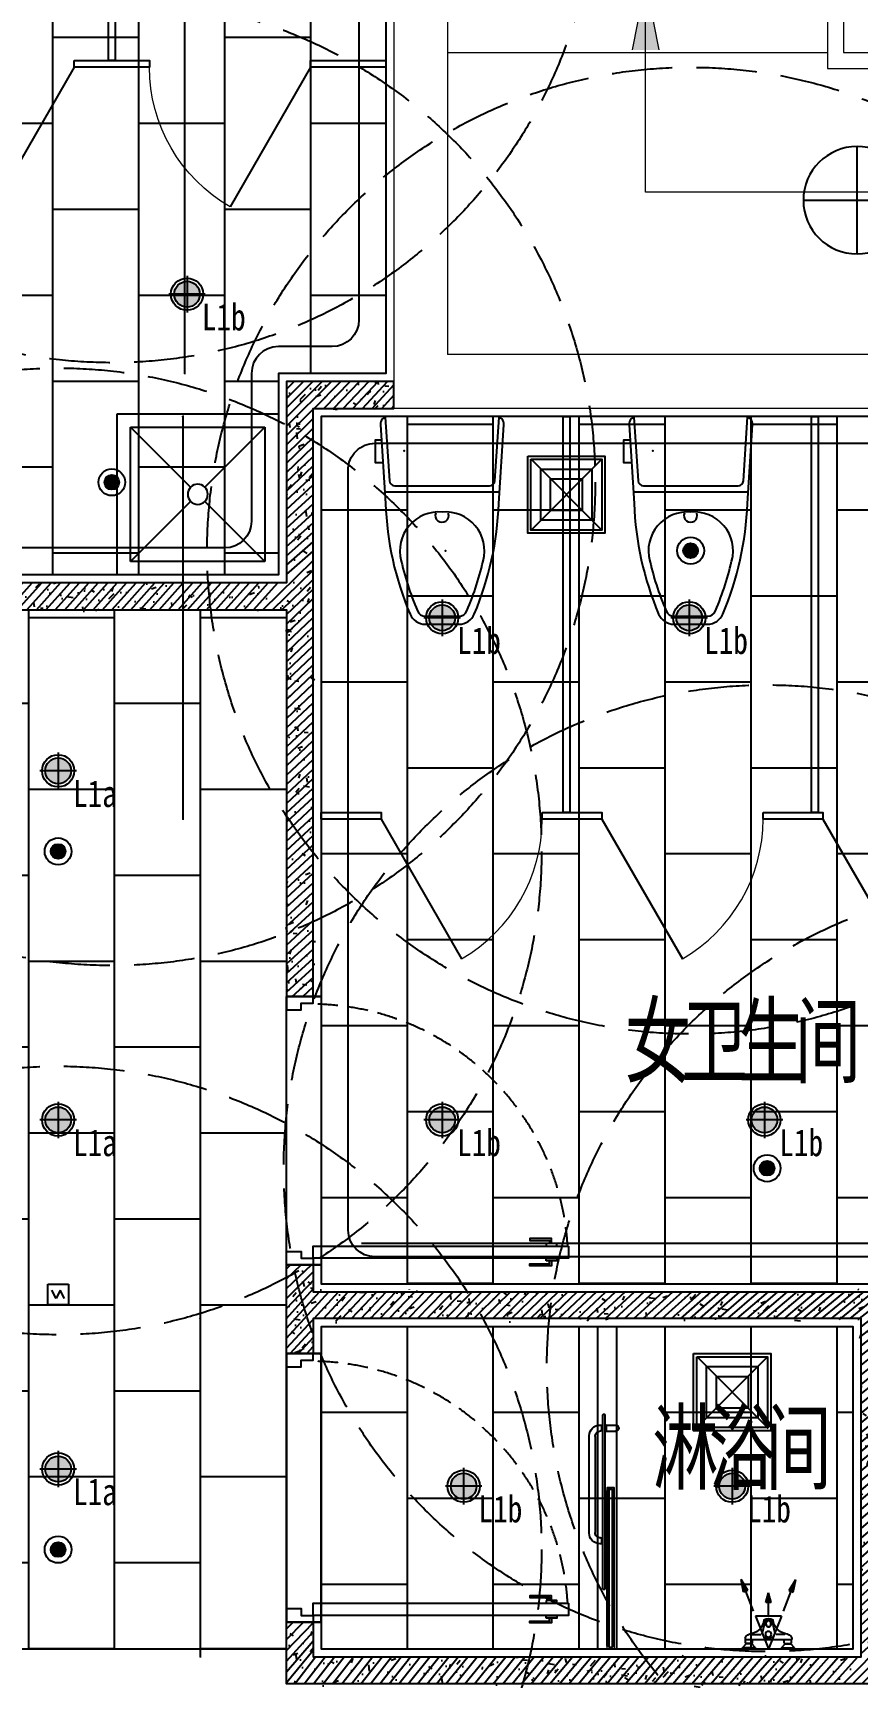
# Model space of a CAD drawing. Header units: millimetres. Extents: x -79903 to 358239, y -413462 to -100990.
# Drawn here: x 17278 to 20347, y -198142 to -192019 of the extents above; entities that cross this region are included whole.
import ezdxf
from ezdxf.enums import TextEntityAlignment as Align

# ---------------------------------------------------------------- set-up
doc = ezdxf.new("R2010")
doc.units = ezdxf.units.MM
doc.header["$LTSCALE"] = 300
doc.linetypes.add('DASH', pattern=[0.35, 0.25, -0.1])
doc.linetypes.add('DASHED2', pattern=[0.375, 0.25, -0.125])
doc.layers.get('DEFPOINTS').update_dxf_attribs({"color": 250})
for name, color, linetype, lineweight in [('2.12-玻璃隔断&成品隔断', 147, 'Continuous', 15), ('P-16 楼梯扶梯', 30, 'Continuous', 0), ('Q-01 原始墙柱', 7, 'Continuous', 0)]:
    doc.layers.add(name, color=color, linetype=linetype, lineweight=lineweight)
for name, color, linetype in [('A—墙体-填充', 8, 'Continuous'), ('C—平顶—喷淋', 5, 'Continuous'), ('C—平顶—暖通', 47, 'Continuous'), ('C—平顶—灯具', 1, 'Continuous'), ('C—平顶—烟感 温感', 127, 'Continuous'), ('C—平顶—轮廓线', 4, 'Continuous'), ('F—地坪—hatch', 8, 'Continuous'), ('F—地坪—分格', 5, 'Continuous'), ('I—文字—房间名称', 40, 'Continuous'), ('P—平面—卫生间隔断1', 4, 'Continuous'), ('P—平面—卫生间隔断2', 4, 'Continuous'), ('P—平面—洁具1', 4, 'Continuous'), ('P—平面—装饰面层线', 6, 'Continuous'), ('P—平面—门', 1, 'Continuous'), ('P—隔墙—石膏板墙（到顶）', 2, 'Continuous')]:
    doc.layers.add(name, color=color, linetype=linetype)
doc.styles.add('CVD', font='isocp.shx', dxfattribs={"width": 0.7, "bigfont": 'hztxt.shx'})
doc.styles.get("Standard").update_dxf_attribs({"font": 'arial.ttf'})
doc.styles.add('黑体', font='simhei.ttf', dxfattribs={"width": 0.8})
doc.linetypes.add('R_LINE', pattern='A,0.3,-0.1,["D",Standard,S=0.08,R=0,X=-0.03,Y=-0.03],-0.1', length=0.5)
doc.dimstyles.new('布局1：100', dxfattribs={"dimtxt": 2.5, "dimasz": 1, "dimexe": 1, "dimexo": 1, "dimgap": 0.3, "dimtad": 1, "dimdec": 0, "dimlfac": 100, "dimrnd": 5, "dimzin": 0, "dimdsep": 46, "dimtxsty": 'CVD', "dimblk1": 'DIM1', "dimblk2": 'DIM1', "dimsah": 1, "dimcen": 2, "dimclrd": 9, "dimclre": 9, "dimclrt": 1, "dimadec": 0, "dimazin": 0, "dimtfac": 2, "dimtdec": 0, "dimtix": 1, "dimtmove": 2, "dimatfit": 3, "dimldrblk": 'HBA_Leader_Arrow', "dimfxl": 4, "dimfxlon": 1, "dimtolj": 1, "dimtzin": 0, "dimarcsym": 0})
pattern_1 = [(45, (86331711.16603635, -1129558288.412562), (-17.67766952966369, 17.67766952966369), []), (49.99999999999999, (86331711.16603635, -1129558288.412562), (182.184668996004, -15.93908553890309), [19.05, -209.55]), (355, (86331711.16603635, -1129558288.412562), (-35.24282597566699, 191.05664288218), [15.24, -167.64]), (100.451, (86331726.34803635, -1129558289.740812), (146.9425016659592, 175.1166878202919), [16.19, -178.09]), (46.18420000000001, (86331711.16603635, -1129558237.612562), (271.0790408921299, -42.04232793272715), [28.575, -314.325]), (96.6356, (86331733.75593635, -1129558241.116062), (237.4042344662371, 247.4255558900492), [24.285, -267.135]), (351.1840000000001, (86331711.16603635, -1129558237.612562), (237.4046058139339, 247.4251178605977), [22.86, -251.46]), (21, (86331736.56603636, -1129558250.312562), (151.6148798353833, -102.2655185167625), [19.05, -209.55]), (326.0000000000001, (86331736.56603636, -1129558250.312562), (61.80202834764707, 184.1879661223193), [15.24, -167.64]), (71.4514, (86331749.20053636, -1129558258.834662), (213.4164907701245, 81.92285771605745), [16.19, -178.09]), (37.50000000000001, (86331711.16603635, -1129558288.412562), (3.088603250591817, 84.55503887315311), [0, -165.608, 0, -170.18, 0, -168.275]), (7.499999999999999, (86331711.16603635, -1129558288.412562), (66.81966251030575, 100.1805748181195), [0, -97.02799999999999, 0, -161.798, 0, -64.135]), (327.5, (86331654.52403635, -1129558288.412562), (135.5905951668714, -5.728743992673444), [0, -63.5, 0, -198.12, 0, -262.89]), (317.5, (86331629.12403636, -1129558288.412562), (148.129181386018, 25.42649103333303), [0, -82.55, 0, -131.572, 0, -186.69])]

# ---------------------------------------------------------------- blocks, each defined once
blk = doc.blocks.new('zhlstair2_4300_3050_1_0_1475_4_13_13_00')
at = {"layer": 'P-16 楼梯扶梯', "color": 0, "linetype": 'ByBlock'}
for p, q in [((0, 0), (0, -1415)), ((260, 0), (260, -1415)), ((520, 0), (520, -1415)), ((780, 0), (780, -1415)), ((1040, 0), (1040, -1415)), ((1300, 0), (1300, -1415)), ((1560, 0), (1560, -1415)), ((1820, 0), (1820, -1415)), ((2080, 0), (2080, -1415)), ((2340, 0), (2227.359488712037, -639.0182851913278)), ((2340, 0), (2340, -1415)), ((2600, 0), (2600, -1415)), ((2860, 0), (2860, -1415)), ((3120, 0), (3120, -1415)), ((2227.359488712037, -639.0182851913278), (2111.518285191328, -720.1405112879628)), ((1040, -737), (789.9517823589249, -686.9911122447068)), ((2111.518285191328, -720.1405112879628), (2308.481714808672, -754.8594887120372)), ((2860, -737), (3110.047850248524, -686.989275289278)), ((0, -737), (1040, -737)), ((1040, -737), (789.9525171575218, -787.0125616634517)), ((2308.481714808672, -754.8594887120372), (2192.640511287963, -835.9817148086722)), ((3640, -737), (2860, -737)), ((2860, -737), (3110.048585020131, -787.0070507971656)), ((3640, -2313), (3640, -737)), ((2192.640511287963, -835.9817148086722), (2080, -1475)), ((-60, -1415), (3180, -1415)), ((-60, -1415), (-60, -1635)), ((3180, -1415), (3180, -1635)), ((0, -1475), (3120, -1475)), ((0, -1475), (0, -1575)), ((3120, -1475), (3120, -1575)), ((0, -1575), (3120, -1575)), ((-60, -1635), (3180, -1635)), ((0, -3050), (0, -1635)), ((260, -3050), (260, -1635)), ((520, -3050), (520, -1635)), ((780, -3050), (780, -1635)), ((1040, -3050), (1040, -1635)), ((1300, -3050), (1300, -1635)), ((1560, -3050), (1560, -1635)), ((1820, -3050), (1820, -1635)), ((2080, -3050), (2080, -1635)), ((2340, -3050), (2340, -1635)), ((2600, -3050), (2600, -1635)), ((2860, -3050), (2860, -1635)), ((3120, -3050), (3120, -1635)), ((0, -2313), (3640, -2313))]:
    blk.add_line(p, q, dxfattribs=at)
for points in [[(789.9517823589249, -686.9911122447068), (789.9525171575218, -787.0125616634517), (1040, -737)], [(3110.047850248524, -686.989275289278), (3110.048585020131, -787.0070507971656), (2860, -737)]]:
    blk.add_solid(points, dxfattribs=at)
blk = doc.blocks.new('A-Lavatory-Washingpool-600x600')
for p, q in [((0, 0), (-8.73115e-11, -599.9999999998835)), ((600.000000005617, 0), (0, 0)), ((600.000000005617, -599.9999999998835), (600.000000005617, 0)), ((273.4834957084095, -273.4834957055864), (49.99999999991269, -50.00000000008731)), ((49.99999999991269, -50.00000000008731), (50, -549.9999999998835)), ((550.000000005617, -50), (49.99999999991269, -50.00000000008731)), ((550.000000005617, -50), (326.5165042981098, -273.4834957059939)), ((550.000000005617, -549.9999999998835), (550.000000005617, -50)), ((273.4834957084095, -326.5165042948211), (50, -549.9999999998835)), ((550.000000005617, -549.9999999998835), (326.5165042971203, -326.5165042942972)), ((50, -549.9999999998835), (550.000000005617, -549.9999999998835)), ((-8.73115e-11, -599.9999999998835), (600.000000005617, -599.9999999998835))]:
    blk.add_line(p, q)
blk.add_ellipse((300.0000000029104, -299.9999999998836), major_axis=(26.51650429451292, 26.51650429451292), ratio=0.9999999999986884, start_param=5.497787143781482, end_param=11.78097245096107)
blk = doc.blocks.new('A$C69FA766B')
at = {"layer": 'P—平面—洁具1'}
for p, q in [((179.9868276119232, 63.87940838932991), (166.9868288040161, 63.87378685176373)), ((166.9868288040161, 63.87378685176373), (166.9885585308075, 59.87378722429276)), ((192.9868264198303, 63.8850299268961), (179.9868276119232, 63.87940838932991)), ((192.9885561466217, 59.88503029942513), (192.9868264198303, 63.8850299268961)), ((588.9871137142181, 63.30627071857452), (586.988519191742, 60.05540616810322)), ((588.9871137142181, 63.30627071857452), (588.9716076850891, 99.16441838443279)), ((588.9853839874268, 67.3062703460455), (588.9871137142181, 63.30627071857452)), ((610.9871115684509, 63.31578408181667), (588.9871137142181, 63.30627071857452)), ((610.9871115684509, 63.31578408181667), (610.9716055393219, 99.1739317625761)), ((610.9871115684509, 63.31578408181667), (610.9853818416595, 67.31578370928764)), ((612.9885168075562, 60.06664924323559), (610.9871115684509, 63.31578408181667)), ((179.9885573387146, 59.87940876185894), (166.9885585308075, 59.87378722429276)), ((167.0094568729401, 49.96110820770264), (193.0094544887543, 49.97235128283501)), ((167.0094568729401, 49.96110820770264), (169.0108621120453, 46.71197336912155)), ((169.0108621120453, 46.71197336912155), (191.0108599662781, 46.72148674726486)), ((169.0108621120453, 46.71197336912155), (169.0137720108032, 39.98281225562096)), ((192.9885561466217, 59.88503029942513), (179.9885573387146, 59.87940876185894)), ((191.0108599662781, 46.72148674726486), (193.0094544887543, 49.97235128283501)), ((191.0129051208496, 41.99232545495033), (191.0108599662781, 46.72148674726486)), ((209.0310652256012, 0.0001130402088165283), (571.031031370163, 0.1566512882709503)), ((569.0215182304382, 22.15578436851501), (211.0215516090393, 22.00097584724426)), ((612.9885168075562, 60.06664924323559), (586.988519191742, 60.05540616810322)), ((587.0094175338745, 50.14272716641426), (613.0094151496887, 50.15397024154663)), ((587.0094175338745, 50.14272716641426), (589.0108227729797, 46.89359231293201)), ((589.0108227729797, 46.89359231293201), (611.0108208656311, 46.90310569107533)), ((589.0108227729797, 46.89359231293201), (589.0128679275513, 42.16443102061749)), ((611.0108208656311, 46.90310569107533), (613.0094151496887, 50.15397024154663)), ((611.013730764389, 40.17394459247589), (611.0108208656311, 46.90310569107533))]:
    blk.add_line(p, q, dxfattribs=at)
blk.add_lwpolyline([(647.9997448921204, 60.19105949997902), (650.0000534057617, 58.1913681179285), (650.0017507076263, 52.19136825203896), (648.0020592212677, 50.19105967879295), (2.001987218856812, 49.90947349369526), (0.001678466796875, 51.90916487574577), (-1.859664916992188e-05, 57.90916474163532), (1.999672651290894, 59.90947331488132)], close=True, dxfattribs=at)
for centre, radius, start, end in [((599.9716067314148, 99.16917507350445), 11, 0.02477650966984224, 180.0247765096698), ((209.013768196106, 40.00010930001736), 39.99999999999999, 180.0247765096698, 270.0247799269793), ((211.012903213501, 42.00097396969795), 20, 180.0247765096698, 270.0247799269793), ((569.0128698348999, 42.15578250586987), 20, 270.0247799269793, 0.02477650966984224), ((571.0137343406677, 40.15664754807949), 39.99999999999999, 270.0247799269793, 0.02477650966984224)]:
    blk.add_arc(centre, radius, start, end, dxfattribs=at)
blk = doc.blocks.new('$TCHSYS$APDOOR2D')
blk.add_line((0.5, 0), (9.094947017729283e-16, 0.8660254037844392))
at = {"lineweight": 13}
blk.add_arc((0.5, 0), 1, 120, 180, dxfattribs=at)
blk = doc.blocks.new('*U336')
at = {"linetype": 'ByBlock'}
for points in [[(-10.37210053723538, -173.096148844701), (0, -208.4545017254604), (10.37210053723629, -173.096148844701)], [(-102.053003887971, -258.3355632730991), (-77.04621356760572, -217.6179208495887), (-92.48087405089746, -211.5206052250924)], [(77.04621356760663, -217.6179208495887), (102.053003887972, -258.3355632730991), (92.48087405089836, -211.5206052250924)]]:
    blk.add_hatch(color=8, dxfattribs=at).paths.add_polyline_path(points)
at = {"color": 0, "linetype": 'ByBlock', "lineweight": -2}
for p, q in [((-96.65845144657396, 0), (-96.65845144657305, -4.093863124877316)), ((-48.17205395349265, -4.093863124878226), (-48.17205395349265, 0)), ((48.17205395349265, -4.093863124878226), (48.17205395349265, 0)), ((96.65845144657396, 0), (96.65845144657305, -4.093863124877316)), ((-96.65845144657305, -4.093863124877316), (-82.8929532695156, -18.51817059834684)), ((-86.65845144657487, -35.44406222446378), (86.65845144657396, -35.44406222446378)), ((-86.65845144657396, -40.40259749362212), (-86.65845144657487, -35.44406222446378)), ((-86.65845144657396, -40.40259749362212), (-86.65845144657487, -35.44406222446378)), ((-82.8929532695156, -20.54359031434797), (-85.86501733518617, -21.86979411662833)), ((-85.86501733518617, -21.86979411662833), (-85.86501733518617, -33.60332339382148)), ((-82.8929532695156, -18.51817059834684), (-82.8929532695156, -20.54359031434797)), ((-48.17205395349174, -4.093863124877316), (-61.93755213054919, -18.51817059834684)), ((-61.93755213054919, -18.51817059834684), (-61.93755213054919, -20.54359031434797)), ((-58.96548806487863, -21.86979411662833), (-61.93755213054919, -20.54359031434797)), ((-58.96548806487863, -21.86979411662833), (-58.96548806487863, -33.60332339382057)), ((48.17205395349174, -4.093863124877316), (61.93755213054919, -18.51817059834684)), ((58.96548806487863, -21.86979411662833), (61.93755213054919, -20.54359031434797)), ((58.96548806487863, -21.86979411662833), (58.96548806487863, -33.60332339382057)), ((61.93755213054919, -18.51817059834684), (61.93755213054919, -20.54359031434797)), ((96.65845144657305, -4.093863124877316), (82.8929532695156, -18.51817059834684)), ((82.8929532695156, -18.51817059834684), (82.8929532695156, -20.54359031434797)), ((82.8929532695156, -20.54359031434797), (85.86501733518617, -21.86979411662833)), ((85.86501733518617, -21.86979411662833), (85.86501733518617, -33.60332339382148)), ((86.65845144657396, -40.40259749362212), (86.65845144657487, -35.44406222446378))]:
    blk.add_line(p, q, dxfattribs=at)
at = {"color": 0, "linetype": 'ByBlock'}
for p, q in [((-48.32245011241093, -122.3227822105864), (4.547473508864641e-13, 0)), ((48.32245011241184, -122.3227822105864), (4.547473508864641e-13, 0)), ((48.32245011241184, -122.3227822105864), (-48.32245011241093, -122.3227822105864))]:
    blk.add_line(p, q, dxfattribs=at)
at = {"color": 8, "linetype": 'ByBlock', "lineweight": -2}
for p, q in [((-48.17205395349174, -4.093863124877316), (-96.65845144657396, -4.093863124877316)), ((-61.93755213054919, -18.51817059834684), (-82.8929532695156, -18.51817059834684)), ((-61.9375521305501, -20.54359031434797), (-82.8929532695156, -20.54359031434797)), ((-60.56918719099303, -54.02351031666876), (-29.00634517221442, -54.02351031666876)), ((-13.47316163598771, -102.026948556495), (-23.16940920517663, -58.72922522095087)), ((13.47316163598771, -102.026948556495), (23.16940920517663, -58.72922522095178)), ((60.56918719099303, -54.02351031666876), (29.00634517221442, -54.02351031666876)), ((48.17205395349174, -4.093863124877316), (96.65845144657396, -4.093863124877316)), ((61.93755213054919, -18.51817059834684), (82.8929532695156, -18.51817059834684)), ((61.9375521305501, -20.54359031434797), (82.8929532695156, -20.54359031434797))]:
    blk.add_line(p, q, dxfattribs=at)
at = {"color": 8, "linetype": 'ByBlock'}
for p, q in [((-55.59260282760943, -140.726346292091), (-84.76354380925159, -214.5692630373405)), ((-10.37210053723538, -173.096148844701), (0, -208.4545017254613)), ((10.37210053723538, -173.096148844701), (-10.37210053723538, -173.096148844701)), ((0, -123.6887221157867), (0, -173.096148844701)), ((10.37210053723538, -173.096148844701), (0, -208.4545017254613)), ((55.59260282761034, -140.726346292091), (84.7635438092525, -214.5692630373405)), ((-92.48087405089746, -211.5206052250924), (-102.053003887971, -258.3355632730991)), ((-77.04621356760572, -217.6179208495887), (-102.053003887971, -258.3355632730991)), ((-77.04621356760572, -217.6179208495887), (-92.48087405089746, -211.5206052250924)), ((77.04621356760663, -217.6179208495887), (92.48087405089836, -211.5206052250924)), ((77.04621356760663, -217.6179208495887), (102.053003887972, -258.3355632730991)), ((92.48087405089836, -211.5206052250924), (102.053003887972, -258.3355632730991))]:
    blk.add_line(p, q, dxfattribs=at)
at = {"color": 0, "linetype": 'ByBlock', "lineweight": -2}
for centre, radius, start, end in [((-61.87834315524015, -31.15627185085941), 26.44897549664752, 200.4623051716551, 270.1084709288082), ((-76.60482866155962, -21.85913830712798), 14.9558342335589, 231.7445254194888, 245.2764141293444), ((-68.22567673850699, -21.85913830712798), 14.9558342335589, 294.7235858706557, 308.2554745805112), ((-73.79399702388491, -113.2634273312769), 56.92992958839218, 5.46947786044367, 77.8668996161904), ((73.79399702388491, -113.2634273312769), 56.92992958839218, 102.1331003838096, 174.5305221395564), ((68.22567673850699, -21.85913830712798), 14.9558342335589, 231.7445254194888, 245.2764141293444), ((61.87834315524015, -31.15627185085941), 26.44897549664752, 269.8915290711918, 339.5376948283449), ((76.60482866155962, -21.85913830712798), 14.9558342335589, 294.7235858706557, 308.2554745805112), ((0, -85.70941501168181), 27.97930710410495, 232.2659323963279, 307.7340676036721)]:
    blk.add_arc(centre, radius, start, end, dxfattribs=at)
at = {"color": 8, "linetype": 'ByBlock', "lineweight": -2}
for centre, radius, start, end in [((-13.41110886955448, -56.54391641902112), 10, 143.7956590708854, 192.6227591680974), ((-9.094947017729282e-13, -66.36092475740588), 26.62021341104709, 36.20434092911454, 143.7956590708854), ((13.41110886955357, -56.54391641902203), 10, 347.3772408319026, 36.20434092911454), ((0, -95.82764694639536), 14.83096169917621, 204.7082116567358, 335.2917883432642)]:
    blk.add_arc(centre, radius, start, end, dxfattribs=at)
for centre, major_axis, ratio, start_param, end_param in [((0, -54.90032250683635), (11.49435041306242, -7.038027274448553e-16), 0.9174782463110405, -1.570796326794897, 4.71238898038469), ((0, -93.78802944753897), (6.457236921250331e-16, 10.54581645946109), 0.8802781338637093, -3.141592653589793, 3.141592653589793)]:
    blk.add_ellipse(centre, major_axis=major_axis, ratio=ratio, start_param=start_param, end_param=end_param, dxfattribs=at)
blk.add_open_spline([(0, -105.3338459070001), (0.7440652241712087, -105.3338459070001), (1.488070254083141, -105.2428666476262), (3.401902907542535, -104.769828621018), (4.539432178125935, -104.2378091488408), (6.572456827510905, -102.773284898265), (7.467763870126873, -101.8415876462495), (8.916044831152249, -99.69864541762763), (9.469033033687992, -98.48787898654518), (10.17474429108552, -95.93133377863433), (10.32743684929846, -94.58597542434472), (10.21682907629202, -91.91586554134301), (9.953536298931795, -90.59155227094197), (9.038065052307502, -88.11742923420934), (8.385911559912529, -86.96803627694135), (6.761944597843467, -84.98303172887154), (5.790117047859894, -84.14796406619189), (3.637994575906305, -82.90273685515604), (2.458072885845468, -82.49345574790732), (0.03991986046366947, -82.16169016589538), (-1.197051631243994, -82.23962622149611), (-3.564070365713633, -82.87122570156407), (-4.693098257989732, -83.42417562017181), (-6.703435051274028, -84.9256489748841), (-7.584581411132604, -85.8733811707998), (-9.000887972390956, -88.04203106368004), (-9.536060638292838, -89.26247898950896), (-10.20445030727205, -91.83123674802027), (-10.33763673131034, -93.17912495128257), (-10.18833193536921, -95.84692993093813), (-9.90585083148926, -97.16640895673572), (-8.954317574236484, -99.62390304379824), (-8.285288580868837, -100.761501068444), (-6.631844952480606, -102.7169489014077), (-5.647418874768846, -103.5342407218441), (-3.47634866788394, -104.7397002181351), (-2.290116303551258, -105.1269824868577), (-0.7204716553524122, -105.3125983988957), (-0.3602366441409686, -105.3338459070001), (0, -105.3338459070001)], degree=3, knots=[-3.141592653589793, -3.141592653589793, -3.141592653589793, -3.141592653589793, -2.927355127909431, -2.927355127909431, -2.576459515374581, -2.576459515374581, -2.22556390283973, -2.22556390283973, -1.87466829030488, -1.87466829030488, -1.52377267777003, -1.52377267777003, -1.17287706523518, -1.17287706523518, -0.8219814527003297, -0.8219814527003297, -0.4710858401654796, -0.4710858401654796, -0.1201902276306294, -0.1201902276306294, 0.2307053849042208, 0.2307053849042208, 0.581600997439071, 0.581600997439071, 0.9324966099739211, 0.9324966099739211, 1.283392222508771, 1.283392222508771, 1.634287835043621, 1.634287835043621, 1.985183447578472, 1.985183447578472, 2.336079060113322, 2.336079060113322, 2.686974672648172, 2.686974672648172, 3.037870285183022, 3.037870285183022, 3.141592653589793, 3.141592653589793, 3.141592653589793, 3.141592653589793], dxfattribs=at)
blk = doc.blocks.new('$lvtry$00000217')
at = {"color": 0}
for p, q in [((-211.800034295331, -2.42446015716996), (-196.3802804152947, -239.4845524682023)), ((-213.7047456673754, -281.267438811512), (213.7047456673463, -281.267438811512)), ((-176.4224561388255, -258.1863806193578), (176.4224561387964, -258.1863806193578)), ((-62.30331637634663, -744), (62.30331637634663, -744))]:
    blk.add_line(p, q, dxfattribs=at)
blk.add_lwpolyline([(-210.9251737463237, -323.9999999997344, 0.09148988491362606), (-119.6778890975365, -735.9837508931214, 0.3012357252739106), (-62.30331637634299, -773.9999999999982), (62.30331637634663, -773.9999999999982, 0.3012357252739106), (119.6778890975402, -735.9837508931214, 0.09148988491362975), (210.9251737463237, -323.9999999997162), (229.9219663368895, -31.94725777328131, 0.4333687497814755), (199.9852299221711, 0), (-199.9852299221711, 0, 0.4333687497814394), (-229.9219663368858, -31.94725777328131)], format="xyb", close=True, dxfattribs=at)
for points in [[(176.4224561387964, -258.1863806193578, 0.3953143601776505), (196.3802804152729, -239.4845524682096), (211.800034295331, -2.42446015716996)], [(-92.05115457126158, -724.2891564403617, 0.3012357252738049), (-62.30331637634663, -744)], [(62.30331637634663, -744, 0.3012357252738049), (92.05115457126158, -724.2891564403617)]]:
    blk.add_lwpolyline(points, format="xyb", dxfattribs=at)
blk.add_lwpolyline([(-220.7779489303939, -172.5254814815999), (-248.7039746781229, -172.5254814815999), (-248.7039746781229, -86.8645823438419), (-226.3498272206925, -86.8645823438419)], dxfattribs=at)
for centre, radius, start, end in [((-176.4224561388255, -238.1863806193578), 20, 183.7216047919022, 270), ((-12.98205351940123, -500.4114713505114), 144.497500935229, 84.84543905292338, 194.8989874054225), ((-0.6451389841022319, -369.1974169775203), 25.00996054736276, 157.188947231923, 19.56624257471234), ((12.98205351940123, -500.4114713505114), 144.497500935229, 345.1010125945775, 95.1545609470766), ((951.0384959086368, -282.7418418764719), 1132.695921214894, 192.4462118869649, 202.9432882366949), ((-951.0384959086368, -282.7418418764719), 1132.695921214894, 337.0567117633051, 347.5537881130351)]:
    blk.add_arc(centre, radius, start, end, dxfattribs=at)
for p in [(-140.9869828498704, -128.3344312302215), (12.98205351940123, -500.4114713505114)]:
    blk.add_point(p, dxfattribs=at)
blk = doc.blocks.new('A$C6d60e384')
at = {"layer": 'P—平面—门', "extrusion": (6.022252300000004e-09, 9.308592799999997e-09, 1), "elevation": 9.4955826690966e-06}
blk.add_lwpolyline([(100, 1000), (-1.126100168193314e-15, 1000), (-3.92903488647165e-15, 950), (55, 950), (55, 975), (100, 975)], close=True, dxfattribs=at)
at = {"layer": 'P—平面—门', "elevation": -6.673853795998774e-06}
blk.add_lwpolyline([(1050, 70), (1050, 25), (100, 25), (100, 70)], close=True, dxfattribs=at)
at = {"layer": 'P—平面—门', "color": 9, "extrusion": (6.022252300000004e-09, 9.308592799999997e-09, 1)}
for points, elevation in [([(986.7384538501501, 80), (986.7384538501501, 98.11192059516907), (986.7384538501501, 98.11192059516907), (906.7384538501501, 98.11192059516907), (906.7384538501501, 91.11192059516907), (979.7384538501501, 91.11192059516907), (979.7384538501501, 80)], 4.621383287912011e-07), ([(986.7384538501501, 15), (986.7384538501501, -3.111920595169072), (986.7384538501501, -3.111920595169072), (906.7384538501501, -3.111920595169072), (906.7384538501501, 3.888079404830929), (979.7384538501501, 3.888079404830929), (979.7384538501501, 15)], 4.62138328068992e-07)]:
    blk.add_lwpolyline(points, dxfattribs=dict(at, elevation=elevation))
for points, elevation in [([(966.7384538501501, 80), (966.7384538501501, 70), (1006.73845385015, 70), (1006.73845385015, 80)], 1.008031920427257e-07), ([(966.7384538501501, 15), (966.7384538501501, 25), (1006.73845385015, 25), (1006.73845385015, 15)], 1.008031930968735e-07)]:
    blk.add_lwpolyline(points, close=True, dxfattribs=dict(at, elevation=elevation))
at = {"layer": 'P—平面—门', "extrusion": (6.022252300000004e-09, 9.308592799999997e-09, 1)}
for points in [[(0, 0), (2.802934718278335e-15, 50.00000000000001), (55.00000000000001, 50.00000000000001), (55, 25), (100, 25), (100, -2.937330680338584e-24)], [(100, -2.937330680338584e-24), (0, 0)]]:
    blk.add_lwpolyline(points, dxfattribs=at)
at = {"layer": 'P—平面—门', "color": 251, "linetype": 'DASHED2', "extrusion": (6.022252300000004e-09, 9.308592799999997e-09, 1)}
blk.add_arc((90.94718488554552, 14.37825112003209, -380905905.7522035), 960.664402649625, 3.319238204849895, 89.46006643878563, dxfattribs=at)
blk = doc.blocks.new('L2a')
at = {"layer": 'C—平顶—灯具'}
h = blk.add_hatch(color=7, dxfattribs=at)
h.set_gradient(color1=(255, 255, 255), color2=(128, 128, 128), name='SPHERICAL')
edge = h.paths.add_edge_path()
edge.add_arc((-2.328306436538696e-10, 2.328306436538696e-10), 47.99999999976313, 0, 360)
for p, q in [((0, 67.95796331088059), (0, -67.95796331076417)), ((67.95796331088059, 1.164153218269348e-10), (-67.95796331088059, 1.164153218269348e-10))]:
    blk.add_line(p, q, dxfattribs=at)
for radius in [59.99999999970392, 47.99999999976313]:
    blk.add_circle((-2.328306436538696e-10, 1.164153218269348e-10), radius, dxfattribs=at)
at = {"layer": 'C—平顶—灯具', "style": '黑体', "width": 0.8}
blk.add_text('L1b', height=100, dxfattribs=at).set_placement((136.9602552209981, -84.63702168571763, 75.29647824816585), align=Align.MIDDLE_CENTER)
blk = doc.blocks.new('HQS')
at = {"color": 9}
for p, q in [((-217.0849435817217, -217.1983531377045), (217.08494358178, 217.1983531375881)), ((-215.6436338365893, 217.1983531422447), (217.0849435857381, -217.2844054747839))]:
    blk.add_line(p, q, dxfattribs=at)
at = {"ltscale": 0.5}
blk.add_lwpolyline([(-237.3978150206967, 237.1983531423612), (237.0849435999407, 237.1983531423612), (237.0849435999407, -237.2844054783927), (-237.3978150206967, -237.2844054783927)], close=True, dxfattribs=at)
at = {"color": 9, "ltscale": 0.5}
for points in [[(-217.3978150206967, 217.1983531423612), (217.0849435999407, 217.1983531423612), (217.0849435999407, -217.2844054783927), (-217.3978150206967, -217.2844054783927)], [(-157.3978150206967, 157.1983531423612), (157.0849435999407, 157.1983531423612), (157.0849435999407, -157.2844054783927), (-157.3978150206967, -157.2844054783927)], [(-97.39781502069673, 97.19835314236116), (97.08494359994074, 97.19835314236116), (97.08494359994074, -97.28440547839273), (-97.39781502069673, -97.28440547839273)]]:
    blk.add_lwpolyline(points, close=True, dxfattribs=at)
blk = doc.blocks.new('A$C57ED5969')
at = {"layer": 'C—平顶—灯具'}
h = blk.add_hatch(color=7, dxfattribs=at)
h.set_gradient(color1=(255, 255, 255), color2=(128, 128, 128), name='SPHERICAL')
edge = h.paths.add_edge_path()
edge.add_arc((0, 1.164153218269348e-10), 47.99999999976313, 0, 360)
for p, q in [((2.328306436538696e-10, 67.95796331076417), (2.328306436538696e-10, -67.95796331088059)), ((67.95796331111342, 0), (-67.95796331064776, 0))]:
    blk.add_line(p, q, dxfattribs=at)
for radius in [59.99999999970392, 47.99999999976313]:
    blk.add_circle((0, 0), radius, dxfattribs=at)
at = {"layer": 'C—平顶—灯具', "style": '黑体', "width": 0.8}
blk.add_text('L1a', height=100, dxfattribs=at).set_placement((136.9602552212309, -84.63702168583404, 75.29647824816585), align=Align.MIDDLE_CENTER)
blk = doc.blocks.new('smoker')
at = {"layer": 'C—平顶—烟感 温感'}
for p, q in [((-74.48275867110351, -74.48275867165648), (-74.48275867111806, 74.48275867145276)), ((-74.48275867111806, 74.48275867145276), (74.48275867116172, 74.48275867149641)), ((-14.89655173361825, -29.79310346915736), (-44.68965520401252, 29.79310346912825)), ((14.89655173364736, 29.79310346918646), (-14.89655173361825, -29.79310346915736)), ((44.68965520404163, -29.7931034691137), (14.89655173364736, 29.79310346918646)), ((74.48275867116172, 74.48275867149641), (74.48275867119082, -74.48275867158372)), ((74.48275867119082, -74.48275867158372), (-74.48275867110351, -74.48275867165648))]:
    blk.add_line(p, q, dxfattribs=at)
blk = doc.blocks.new('pen lin')
at = {"layer": 'C—平顶—喷淋'}
blk.add_hatch(color=8, dxfattribs=at).paths.add_polyline_path([(-27.5, 0, 1), (27.5, 0, 1)])
for radius in [49.99999999999999, 27.49999999999999]:
    blk.add_circle((0, 0), radius, dxfattribs=at)
at = {"layer": 'DEFPOINTS', "color": 251, "linetype": 'DASH', "ltscale": 3}
blk.add_circle((0, 0), 1800, dxfattribs=at)
blk = doc.blocks.new('xdd')
at = {"layer": 'C—平顶—灯具'}
for p, q in [((0, 200), (0, -200)), ((-200, 0), (200, 0))]:
    blk.add_line(p, q, dxfattribs=at)
blk.add_circle((0, 0), 200, dxfattribs=at)
blk = doc.blocks.new('DIM1')
at = {"color": 8}
blk.add_line((-1.071428571420256, 0), (1.071428571420256, 0), dxfattribs=at)
at = {"const_width": 0.3571428571369176}
blk.add_lwpolyline([(-0.5, -0.5), (0.5, 0.5)], dxfattribs=at)
blk = doc.blocks.new('*D412')
at = {"color": 9, "lineweight": -2, "transparency": 16777216}
for p, q in [((17846.47514304987, -190747.447006166), (17841.47514304987, -190747.447006166)), ((17842.47514304987, -190748.447006166), (17842.47514304987, -193286.4470059276)), ((17846.47514304987, -193287.4470059276), (17841.47514304987, -193287.4470059276))]:
    blk.add_line(p, q, dxfattribs=at)
at = {"layer": 'DEFPOINTS', "color": 0, "transparency": 16777216}
for p in [(18591.9594339754, -190747.447006166), (17842.47514304987, -193287.4470059276), (18591.9594339754, -193287.4470059276)]:
    blk.add_point(p, dxfattribs=at)
at = {"color": 9, "lineweight": -2, "transparency": 16777216}
for p, rotation in [((17842.47514304987, -190747.447006166), 90), ((17842.47514304987, -193287.4470059276), 270)]:
    blk.add_blockref('DIM1', p, dxfattribs=dict(at, rotation=rotation))
at = {"color": 1, "transparency": 16777216, "insert": (17840.92489698682, -192017.4470060468), "char_height": 2.5, "attachment_point": 5, "rotation": 90, "style": 'CVD'}
blk.add_mtext('\\A1;254000', dxfattribs=at)
blk = doc.blocks.new('HBA_Leader_Arrow')
blk.add_line((0, 0), (-1, -2.5011e-12))
at = {"extrusion": (0, 0, -1)}
blk.add_lwpolyline([(0, 0), (0.5972653364297003, -1.064895548016236), (0.9647843767884297, -0.7876872378553799), (0.0743038223095027, 5.9117e-12), (0.9647843767884297, 0.7876872378503778), (0.5972653364301542, 1.064895548012827)], close=True, dxfattribs=at)
for points in [[(-0.9647843767920676, 0.7876872378503778), (-0.5972653364351564, 1.064895548013055), (-0.0743038223163239, -2.274e-13), (0, 0)], [(-0.9647843767884297, -0.7876872378553799), (-0.5972653364297003, -1.064895548016236), (-0.0743038223163239, -2.274e-13), (0, 0)]]:
    blk.add_solid(points)
blk = doc.blocks.new('*D423')
at = {"color": 9, "lineweight": -2, "transparency": 16777216}
for p, q in [((17840.65047205102, -193447.4470059276), (17835.65047205102, -193447.4470059276)), ((17836.65047205102, -193448.4470059276), (17836.65047205102, -194946.4470059276)), ((17840.65047205102, -194947.4470059276), (17835.65047205102, -194947.4470059276))]:
    blk.add_line(p, q, dxfattribs=at)
at = {"layer": 'DEFPOINTS', "color": 0, "transparency": 16777216}
for p in [(18351.9594339754, -193447.4470059276), (17836.65047205102, -194947.4470059276), (18351.95943426443, -194947.4470059276)]:
    blk.add_point(p, dxfattribs=at)
at = {"color": 9, "lineweight": -2, "transparency": 16777216}
for p, rotation in [((17836.65047205102, -193447.4470059276), 90), ((17836.65047205102, -194947.4470059276), 270)]:
    blk.add_blockref('DIM1', p, dxfattribs=dict(at, rotation=rotation))
at = {"color": 1, "transparency": 16777216, "insert": (17835.10047205096, -194197.4470059276), "char_height": 2.5, "attachment_point": 5, "rotation": 90, "style": 'CVD'}
blk.add_mtext('\\A1;150000', dxfattribs=at)
blk = doc.blocks.new('*D424')
at = {"color": 9, "lineweight": -2, "transparency": 16777216}
for p, q in [((17904.77213925847, -196807.4470059277), (17899.77213925847, -196807.4470059277)), ((17900.77213925847, -196808.4470059277), (17900.77213925847, -198066.4470059277)), ((17904.77213925847, -198067.4470059277), (17899.77213925847, -198067.4470059277))]:
    blk.add_line(p, q, dxfattribs=at)
at = {"layer": 'DEFPOINTS', "color": 0, "transparency": 16777216}
for p in [(18321.95943452675, -196807.4470059277), (17900.77213925847, -198067.4470059277), (18321.95943452675, -198067.4470059277)]:
    blk.add_point(p, dxfattribs=at)
at = {"color": 9, "lineweight": -2, "transparency": 16777216}
for p, rotation in [((17900.77213925847, -196807.4470059277), 90), ((17900.77213925847, -198067.4470059277), 270)]:
    blk.add_blockref('DIM1', p, dxfattribs=dict(at, rotation=rotation))
at = {"color": 1, "transparency": 16777216, "insert": (17899.22189319542, -197437.4470059276), "char_height": 2.5, "attachment_point": 5, "rotation": 90, "style": 'CVD'}
blk.add_mtext('\\A1;126000', dxfattribs=at)

msp = doc.modelspace()

# ---------------------------------------------------------------- hatches: boundary and pattern name
at = {"layer": 'A—墙体-填充'}
h = msp.add_hatch(dxfattribs=at)
h.set_pattern_fill('A-剖面线2', color=256)
h.set_pattern_definition(pattern_1)
h.paths.add_polyline_path([(18621.9594339754, -193317.4470059276), (18221.95943360287, -193317.4470059276), (18221.95943388599, -194067.4470059276), (16421.9594339754, -194067.4470059276), (16421.9594339754, -194167.4470059276), (18221.9594339754, -194167.4470059276), (18221.9594339754, -195607.4470056891), (18321.9594339754, -195607.4470056891), (18321.9594339754, -193417.4470059276), (18621.9594339754, -193417.4470059276)])
h = msp.add_hatch(dxfattribs=at)
h.set_pattern_fill('A-剖面线2', color=256)
h.set_pattern_definition(pattern_1)
h.paths.add_polyline_path([(21871.9594339754, -198167.4470059276), (18221.95943452674, -198167.4470059276), (18221.95943452674, -197937.4470056891), (18321.95943452674, -197937.4470056891), (18321.95943452674, -198067.4470059276), (20361.9594339754, -198067.4470059276), (20361.9594339754, -196807.4470059276), (18321.95943452674, -196807.4470059276), (18321.95943452674, -196937.4470056891), (18221.95943452674, -196937.4470056891), (18221.95943452674, -196607.4470059276), (18321.95943452674, -196607.4470059276), (18321.95943452674, -196707.4470059276), (20461.95943452674, -196707.4470059276), (20461.95943452674, -198067.4470059276), (21871.9594339754, -198067.4470059276)])
at = {"layer": 'F—地坪—hatch'}
h = msp.add_hatch(dxfattribs=at)
h.set_pattern_fill('C-100/200错缝', color=251, scale=0.8, angle=90)
h.set_pattern_definition([(180, (16391.9594339754, -195237.4470059276), (-7.837739514543061e-14, -640), [320, -320]), (90, (16391.9594339754, -195237.4470059276), (-640, 3.91886975727153e-14), []), (90, (16711.9594339754, -195237.4470059276), (-640, 3.91886975727153e-14), [0, -640]), (90, (16711.9594339754, -194597.4470059276), (-640, 3.91886975727153e-14), [0, -640]), (90, (16711.9594339754, -194597.4470059276), (-640, 3.91886975727153e-14), [0, -640]), (90, (16071.9594339754, -195237.4470059276), (-640, 3.91886975727153e-14), []), (90, (16711.9594339754, -194597.4470059276), (-640, 3.91886975727153e-14), [0, -640]), (90, (16711.9594339754, -195237.4470059276), (-640, 3.91886975727153e-14), [0, -640]), (90, (15751.9594339754, -194917.4470059276), (-640, 3.91886975727153e-14), []), (180, (16071.9594339754, -194917.4470059276), (-7.837739514543061e-14, -640), [320, -320]), (180, (16071.9594339754, -194277.4470059276), (-7.837739514543061e-14, -640), [320, -320]), (180, (16391.9594339754, -194597.4470059276), (-7.837739514543061e-14, -640), [320, -320]), (90, (16711.9594339754, -194597.4470059276), (-640, 3.91886975727153e-14), [0, -640]), (90, (16711.9594339754, -195237.4470059276), (-640, 3.91886975727153e-14), [0, -640])])
h.paths.add_polyline_path([(18591.9594339754, -190747.447006166), (16551.95943412441, -190747.4470059276), (16551.9594339754, -192147.4470059276), (14501.9594339754, -192147.4470059276), (14501.9594339754, -195237.4470059276), (16391.9594339754, -195237.4470059276), (16391.9594339754, -195167.4470059276), (16387.39713828522, -195167.4470059276), (16387.39713828522, -194167.4470059276), (16391.9594339754, -194037.4470059276), (18191.95943387109, -194037.4470059276), (18191.95943358797, -193287.4470059276), (18591.9594339754, -193287.4470059276)])
h = msp.add_hatch(dxfattribs=at)
h.set_pattern_fill('C-100/200错缝', color=251, scale=0.8, angle=90)
h.set_pattern_definition([(180, (18351.95943454164, -196677.4470059276), (-7.837739514543061e-14, -640), [320, -320]), (90, (18351.95943454164, -196677.4470059276), (-640, 3.91886975727153e-14), []), (90, (18671.95943454164, -196677.4470059276), (-640, 3.91886975727153e-14), [0, -640]), (90, (18671.95943454164, -196037.4470059276), (-640, 3.91886975727153e-14), [0, -640]), (90, (18671.95943454164, -196037.4470059276), (-640, 3.91886975727153e-14), [0, -640]), (90, (18031.95943454164, -196677.4470059276), (-640, 3.91886975727153e-14), []), (90, (18671.95943454164, -196037.4470059276), (-640, 3.91886975727153e-14), [0, -640]), (90, (18671.95943454164, -196677.4470059276), (-640, 3.91886975727153e-14), [0, -640]), (90, (17711.95943454164, -196357.4470059276), (-640, 3.91886975727153e-14), []), (180, (18031.95943454164, -196357.4470059276), (-7.837739514543061e-14, -640), [320, -320]), (180, (18031.95943454164, -195717.4470059276), (-7.837739514543061e-14, -640), [320, -320]), (180, (18351.95943454164, -196037.4470059276), (-7.837739514543061e-14, -640), [320, -320]), (90, (18671.95943454164, -196037.4470059276), (-640, 3.91886975727153e-14), [0, -640]), (90, (18671.95943454164, -196677.4470059276), (-640, 3.91886975727153e-14), [0, -640])])
h.paths.add_polyline_path([(21841.9594339754, -195497.4470059276), (21041.9594339754, -195497.4470059276), (21041.9594339754, -194437.4470059276), (21689.4594339754, -194437.4470059276), (21689.4594339754, -193697.4470059276), (21491.9594339754, -193697.4470059276), (21491.9594339754, -193447.4470059276), (18351.9594339754, -193447.4470059276), (18351.9594339754, -194220.2330588698), (18351.95943452674, -195607.4470056891), (18351.95943454164, -196607.4470056891), (18351.95943454164, -196677.4470059276), (20491.9594339754, -196677.4470054507), (20491.9594339754, -198037.4470059276), (21491.9594339754, -198037.4470059276), (21491.9594339754, -196677.4470054507), (21841.9594339754, -196677.4470054507)])
h = msp.add_hatch(dxfattribs=at)
h.set_pattern_fill('C-100/200错缝', color=251, scale=0.8, angle=90)
h.set_pattern_definition([(180, (18221.95943452674, -198037.4470059276), (-7.837739514543061e-14, -640), [320, -320]), (90, (18221.95943452674, -198037.4470059276), (-640, 3.91886975727153e-14), []), (90, (18541.95943452674, -198037.4470059276), (-640, 3.91886975727153e-14), [0, -640]), (90, (18541.95943452674, -197397.4470059276), (-640, 3.91886975727153e-14), [0, -640]), (90, (18541.95943452674, -197397.4470059276), (-640, 3.91886975727153e-14), [0, -640]), (90, (17901.95943452674, -198037.4470059276), (-640, 3.91886975727153e-14), []), (90, (18541.95943452674, -197397.4470059276), (-640, 3.91886975727153e-14), [0, -640]), (90, (18541.95943452674, -198037.4470059276), (-640, 3.91886975727153e-14), [0, -640]), (90, (17581.95943452674, -197717.4470059276), (-640, 3.91886975727153e-14), []), (180, (17901.95943452674, -197717.4470059276), (-7.837739514543061e-14, -640), [320, -320]), (180, (17901.95943452674, -197077.4470059276), (-7.837739514543061e-14, -640), [320, -320]), (180, (18221.95943452674, -197397.4470059276), (-7.837739514543061e-14, -640), [320, -320]), (90, (18541.95943452674, -197397.4470059276), (-640, 3.91886975727153e-14), [0, -640]), (90, (18541.95943452674, -198037.4470059276), (-640, 3.91886975727153e-14), [0, -640])])
h.paths.add_polyline_path([(18221.95943452674, -196937.4470059276), (18221.95943452674, -196607.4470056891), (18221.9594339754, -196607.4470056891), (18221.9594339754, -195607.4470056891), (18221.9594339754, -194167.4470059276), (16524.59572085994, -194167.4470059276), (16524.59572085994, -195167.4470059276), (16521.9594339754, -195167.4470059276), (16521.9594339754, -195367.4470059276), (16521.9594339754, -195397.4470059276), (15851.9594339754, -195397.4470059276), (15851.9594339754, -198037.4470059276), (16521.9594339754, -198037.4470059276), (16521.9594339754, -198067.4470059276), (16521.9594339754, -198037.4470059276), (18221.95943452674, -198037.4470059276), (18221.95943452674, -197937.4470056891)])
h = msp.add_hatch(dxfattribs=at)
h.set_pattern_fill('C-100/200错缝', color=251, scale=0.8, angle=90)
h.set_pattern_definition([(180, (18351.95943454164, -196837.4470056891), (-7.837739514543061e-14, -640), [320, -320]), (90, (18351.95943454164, -196837.4470056891), (-640, 3.91886975727153e-14), []), (90, (18671.95943454164, -196837.4470056891), (-640, 3.91886975727153e-14), [0, -640]), (90, (18671.95943454164, -196197.4470056891), (-640, 3.91886975727153e-14), [0, -640]), (90, (18671.95943454164, -196197.4470056891), (-640, 3.91886975727153e-14), [0, -640]), (90, (18031.95943454164, -196837.4470056891), (-640, 3.91886975727153e-14), []), (90, (18671.95943454164, -196197.4470056891), (-640, 3.91886975727153e-14), [0, -640]), (90, (18671.95943454164, -196837.4470056891), (-640, 3.91886975727153e-14), [0, -640]), (90, (17711.95943454164, -196517.4470056891), (-640, 3.91886975727153e-14), []), (180, (18031.95943454164, -196517.4470056891), (-7.837739514543061e-14, -640), [320, -320]), (180, (18031.95943454164, -195877.4470056891), (-7.837739514543061e-14, -640), [320, -320]), (180, (18351.95943454164, -196197.4470056891), (-7.837739514543061e-14, -640), [320, -320]), (90, (18671.95943454164, -196197.4470056891), (-640, 3.91886975727153e-14), [0, -640]), (90, (18671.95943454164, -196837.4470056891), (-640, 3.91886975727153e-14), [0, -640])])
h.paths.add_polyline_path([(20331.95943454164, -196837.4470056891), (18351.95943454164, -196837.4470056891), (18351.95943454164, -196937.4470059276), (18351.95943454164, -197937.4470056891), (18351.95943452674, -198037.4470056891), (20331.95943454164, -198037.4470056891)])

# ---------------------------------------------------------------- linework, layer by layer
at = {"layer": '2.12-玻璃隔断&成品隔断', "lineweight": 0}
msp.add_lwpolyline([(19436.45943454164, -198032.4470056891), (19436.45943454164, -198027.4470056891), (19441.95943454164, -198027.4470056891), (19441.95943454164, -198037.4470056891), (19416.95943454164, -198037.4470056891), (19416.95943454164, -198027.4470056891), (19422.45943454164, -198027.4470056891), (19422.45943454164, -198032.4470056891)], close=True, dxfattribs=at)
msp.add_lwpolyline([(19436.45943454164, -198032.4470056891), (19436.45943454164, -198027.4470056891), (19441.95943454164, -198027.4470056891), (19441.95943454164, -198037.4470056891), (19416.95943454164, -198037.4470056891), (19416.95943454164, -198027.4470056891), (19422.45943454164, -198027.4470056891), (19422.45943454164, -198032.4470056891)], close=True, dxfattribs=at)
at = {"layer": 'C—平顶—灯具', "linetype": 'R_LINE', "ltscale": 3}
msp.add_lwpolyline([(20491.9594339754, -196527.4470054507), (18501.95943451184, -196527.4470054507)], dxfattribs=at)
at = {"layer": 'C—平顶—轮廓线'}
msp.add_lwpolyline([(16751.9594339903, -190847.4470059276), (18391.9594339903, -190847.447006166, -0.4142135623329621), (18491.9594339754, -190947.447006166), (18491.9594339754, -193087.4470059276, -0.4142135621985172), (18391.959434035, -193187.4470059276), (18191.95943351346, -193187.447006166, 0.4142135621403245), (18091.95943358797, -193287.447006166), (18091.95943358797, -193837.4470059276, -0.414213562373095), (17991.95943358797, -193937.4470059276), (16391.9594339754, -193937.4470059276, 0.414213562373095), (16291.9594339754, -194037.4470059276), (16291.9594339754, -195037.4470059276, -0.414213562373095), (16191.9594339754, -195137.4470059276), (14551.9594339754, -195137.4470059276, -0.414213562373095), (14451.9594339754, -195037.4470059276), (14451.9594339754, -192347.4470059276, -0.414213562373095), (14551.9594339754, -192247.4470059276), (16551.9594339754, -192247.4470059276, 0.414213562373095), (16651.9594339754, -192147.4470059276), (16651.9594339754, -190947.4470059276, -0.4142135624110467)], format="xyb", close=True, dxfattribs=at)
msp.add_lwpolyline([(20491.9594339754, -196577.4470054507), (18551.95943452674, -196577.4470054507, -0.414213562320338), (18451.95943452674, -196477.4470054507), (18451.9594340052, -193647.4470059276, -0.4142135624264732), (18551.9594340052, -193547.4470059276), (21291.9594339754, -193547.4470059276, -0.414213562373095)], format="xyb", dxfattribs=at)
for points in [[(18221.9594339754, -195607.4470056891), (18351.95943452674, -195607.4470056891), (18351.95943452674, -196607.4470056891), (18221.9594339754, -196607.4470056891)], [(18221.95943452674, -196937.4470056891), (18351.95943452674, -196937.4470056891), (18351.95943452674, -197937.4470056891), (18221.95943452674, -197937.4470056891)]]:
    msp.add_lwpolyline(points, close=True, dxfattribs=at)
at = {"layer": 'F—地坪—分格'}
msp.add_line((16521.9594339754, -198037.4470059276), (18221.95943452674, -198037.4470059276), dxfattribs=at)
for points in [[(18351.95943454164, -196607.4470056891), (18221.9594339754, -196607.4470056891), (18221.9594339754, -195607.4470056891), (18351.95943454164, -195607.4470056891)], [(18221.95943452674, -197937.4470056891), (18351.95943454164, -197937.4470056891), (18351.95943454164, -196937.4470059276), (18221.95943452674, -196937.4470059276)]]:
    msp.add_lwpolyline(points, close=True, dxfattribs=at)
at = {"layer": 'P—平面—卫生间隔断1', "color": 1}
for points in [[(17431.9594339754, -192122.4470059276), (17711.9594339754, -192122.4470059276), (17711.9594339754, -192147.4470059276), (17431.9594339754, -192147.4470059276)], [(18311.9594339754, -192122.4470059276), (18591.9594339754, -192122.4470059276), (18591.9594339754, -192147.4470059276), (18311.9594339754, -192147.4470059276)], [(18351.95943424362, -194922.4470059276), (18574.45943427342, -194922.4470059276), (18574.45943427342, -194947.4470059276), (18351.95943424362, -194947.4470059276)], [(19174.45943427342, -194922.4470059276), (19396.95943430322, -194922.4470059276), (19396.95943430322, -194947.4470059276), (19174.45943427342, -194947.4470059276)], [(19996.95943416911, -194922.4470059276), (20219.45943419891, -194922.4470059276), (20219.45943419891, -194947.4470059276), (19996.95943416911, -194947.4470059276)]]:
    msp.add_lwpolyline(points, close=True, dxfattribs=at)
at = {"layer": 'P—平面—卫生间隔断2'}
for points in [[(17584.4594339605, -190747.4470059276), (17584.4594339754, -192122.4470059276), (17559.4594339754, -192122.4470059276), (17559.4594339605, -190747.4470059276)], [(19276.95943412441, -193447.4470059276), (19276.95943412441, -194922.4470059276), (19251.95943412441, -194922.4470059276), (19251.95943412441, -193447.4470059276)], [(20201.95943412441, -193447.4470059276), (20201.95943412441, -194922.4470059276), (20176.95943412441, -194922.4470059276), (20176.95943412441, -193447.4470059276)]]:
    msp.add_lwpolyline(points, close=True, dxfattribs=at)
at = {"layer": 'P—平面—洁具1', "color": 251}
for p, q in [((19381.95943454164, -198037.4470056891), (19381.95943454164, -196837.4470018744)), ((19451.95943454164, -198037.4470056891), (19451.95943454164, -196837.4470018744))]:
    msp.add_line(p, q, dxfattribs=at)
at = {"layer": 'P—平面—洁具1'}
for p, q in [((19416.95943454164, -198027.4470056891), (19416.95943454164, -197447.4470018744)), ((19441.95943454164, -198027.4470056891), (19441.95943454164, -197447.4470018744))]:
    msp.add_line(p, q, dxfattribs=at)
msp.add_lwpolyline([(19436.45943454164, -197442.4470018744), (19436.45943454164, -197447.4470018744), (19441.95943454164, -197447.4470018744), (19441.95943454164, -197437.4470018744), (19416.95943454164, -197437.4470018744), (19416.95943454164, -197447.4470018744), (19422.45943454164, -197447.4470018744), (19422.45943454164, -197442.4470018744)], close=True, dxfattribs=at)
msp.add_lwpolyline([(19436.45943454164, -197442.4470018744), (19436.45943454164, -197447.4470018744), (19441.95943454164, -197447.4470018744), (19441.95943454164, -197437.4470018744), (19416.95943454164, -197437.4470018744), (19416.95943454164, -197447.4470018744), (19422.45943454164, -197447.4470018744), (19422.45943454164, -197442.4470018744)], close=True, dxfattribs=at)
at = {"layer": 'P—平面—洁具1', "color": 251}
msp.add_lwpolyline([(19434.73145559686, -197444.4470018744), (19434.73145559686, -198030.4470056891), (19431.73145559686, -198032.4470056891), (19427.18741348642, -198032.4470056891), (19424.18741348642, -198030.4470056891), (19424.18741348642, -197444.4470018744), (19427.18741348642, -197442.4470018744), (19431.73145559686, -197442.4470018744)], close=True, dxfattribs=at)
at = {"layer": 'P—平面—装饰面层线'}
for points in [[(16421.9594339754, -195167.4470059276), (16391.9594339754, -195167.4470059276), (16391.9594339754, -195237.4470059276), (14351.9594339754, -195237.4470059276), (14351.9594339754, -192147.4470059276), (16551.9594339754, -192147.4470059276), (16551.95943412441, -190747.4470059276), (18591.9594339754, -190747.447006166), (18591.9594339754, -193287.4470059276), (18191.95943358797, -193287.4470059276), (18191.95943387109, -194037.4470059276), (16391.9594339754, -194037.4470059276), (16391.9594339754, -194167.4470059276), (16421.9594339754, -194167.4470059276)], [(18321.95943452674, -196607.4470056891), (18351.95943452674, -196607.4470056891), (18351.95943454164, -196677.4470059276), (20491.9594339754, -196677.4470054507), (20491.9594339754, -198037.4470059276), (21491.9594339754, -198037.4470059276), (21491.9594339754, -196677.4470054507), (21841.9594339754, -196677.4470054507), (21841.9594339754, -195497.4470059276), (21041.9594339754, -195497.4470059276), (21041.9594339754, -194437.4470059276), (21841.9594339754, -194437.4470059276), (21841.9594339754, -193697.4470059276), (21491.9594339754, -193697.4470059276), (21491.9594339754, -193447.4470059276), (18351.9594339754, -193447.4470059276), (18351.9594339754, -194220.2330588698), (18351.95943452674, -195607.4470056891), (18321.95943452674, -195607.4470056891)], [(18321.95943452674, -197937.4470056891), (18351.95943452674, -197937.4470056891), (18351.95943452674, -198037.4470056891), (20331.95943454164, -198037.4470056891), (20331.95943454164, -196837.4470056891), (18351.95943454164, -196837.4470056891), (18351.95943454164, -196937.4470059276), (18321.95943454164, -196937.4470059276)]]:
    msp.add_lwpolyline(points, dxfattribs=at)
at = {"layer": 'P—隔墙—石膏板墙（到顶）'}
for points in [[(18621.9594339754, -193317.4470059276), (18221.95943360287, -193317.4470059276), (18221.95943388599, -194067.4470059276), (16421.9594339754, -194067.4470059276), (16421.9594339754, -194167.4470059276), (18221.9594339754, -194167.4470059276), (18221.9594339754, -195607.4470056891), (18321.9594339754, -195607.4470056891), (18321.9594339754, -193417.4470059276), (18621.9594339754, -193417.4470059276)], [(21871.9594339754, -198167.4470059276), (18221.95943452674, -198167.4470059276), (18221.95943452674, -197937.4470056891), (18321.95943452674, -197937.4470056891), (18321.95943452674, -198067.4470059276), (20361.9594339754, -198067.4470059276), (20361.9594339754, -196807.4470059276), (18321.95943452674, -196807.4470059276), (18321.95943452674, -196937.4470056891), (18221.95943452674, -196937.4470056891), (18221.95943452674, -196607.4470059276), (18321.95943452674, -196607.4470059276), (18321.95943452674, -196707.4470059276), (20461.95943452674, -196707.4470059276), (20461.95943452674, -198067.4470059276), (21871.9594339754, -198067.4470059276)]]:
    msp.add_lwpolyline(points, close=True, dxfattribs=at)
at = {"layer": 'Q-01 原始墙柱'}
for p, q in [((18821.9594339754, -188317.4470059276), (18821.9594339754, -193217.4470059276)), ((18621.9594339754, -190717.447006166), (18621.9594339754, -193417.4470059276)), ((21521.9594339754, -193217.4470059276), (18821.9594339754, -193217.4470059276)), ((21521.9594339754, -193417.4470059276), (18621.9594339754, -193417.4470059276))]:
    msp.add_line(p, q, dxfattribs=at)

# ---------------------------------------------------------------- block references
at = {"layer": 'C—平顶—喷淋'}
for p in [(17571.86458461243, -191447.447006166), (17571.95943422872, -193692.5791994929), (19726.9594339605, -193947.4470059276), (17371.95943424362, -195067.4470059276), (20011.95943428832, -196247.4470059276), (20991.95943409461, -196987.4470059276), (17371.95943424362, -197667.4470059276)]:
    msp.add_blockref('pen lin', p, dxfattribs=at)
at = {"layer": 'C—平顶—暖通', "xscale": 0.6063157897036787, "yscale": 0.6063157897036787, "zscale": 0.6063157897036787}
for p in [(19264.45943421382, -193738.9067535936), (19882.05428397912, -197081.2641124129)]:
    msp.add_blockref('HQS', p, dxfattribs=at)
at = {"layer": 'C—平顶—灯具'}
for name, p in [('L2a', (17851.9594339754, -192992.4470059276)), ('L2a', (18801.9594339754, -194197.4470059276)), ('L2a', (19721.9594339605, -194197.4470059276)), ('A$C57ED5969', (17371.95943424362, -194767.4470059276)), ('A$C57ED5969', (17371.95943424362, -196067.4470059276)), ('L2a', (18801.95943424362, -196067.4470064044)), ('L2a', (20001.95943424362, -196067.4470064044)), ('A$C57ED5969', (17371.95943424338, -197367.4470059275)), ('L2a', (18881.95943454164, -197431.4470056891)), ('L2a', (19881.95943454164, -197431.4470056891))]:
    msp.add_blockref(name, p, dxfattribs=at)
at = {"layer": 'C—平顶—烟感 温感', "xscale": 0.5172413793103449, "yscale": 0.5172413793103449, "zscale": 0.5172413793103449}
msp.add_blockref('smoker', (17371.95943424362, -196717.4470059276), dxfattribs=at)
at = {"layer": 'C—平顶—轮廓线', "xscale": -1, "rotation": 180}
msp.add_blockref('xdd', (20346.95943542081, -192642.4470059276), dxfattribs=at)
at = {"layer": 'P-16 楼梯扶梯', "color": 8, "xscale": -1, "rotation": 90}
msp.add_blockref('zhlstair2_4300_3050_1_0_1475_4_13_13_00', (18821.9594339754, -188972.4470059276), dxfattribs=at)
at = {"layer": 'P—平面—洁具1', "yscale": 600, "zscale": 25}
for p, xscale, rotation in [((17131.9594339754, -192147.447006166), -600, 180.000000025189), ((18011.9594339754, -192147.447006166), -600, 180.000000025189), ((18874.45943427342, -194947.447006166), 600, 179.999999974811), ((19696.95943430322, -194947.447006166), 600, 179.999999974811), ((20519.45943419891, -194947.447006166), 600, 179.999999974811)]:
    msp.add_blockref('$TCHSYS$APDOOR2D', p, dxfattribs=dict(at, xscale=xscale, rotation=rotation))
at = {"layer": 'P—平面—洁具1', "xscale": -1}
for name, p, rotation in [('A-Lavatory-Washingpool-600x600', (17591.95943387109, -193437.4470059276), 90), ('A$C69FA766B', (19349.26806643861, -197814.8944966197), 270), ('*U336', (20016.95943454164, -198037.4470056891), 180)]:
    msp.add_blockref(name, p, dxfattribs=dict(at, rotation=rotation))
at = {"layer": 'P—平面—洁具1'}
for p in [(18801.9594340797, -193447.4470059276), (19727.60457310337, -193447.4470059276)]:
    msp.add_blockref('$lvtry$00000217', p, dxfattribs=at)
at = {"layer": 'P—平面—门'}
for p in [(18221.95943452674, -196607.4470056891), (18221.95943452674, -197937.4470056891)]:
    msp.add_blockref('A$C6d60e384', p, dxfattribs=at)

# ---------------------------------------------------------------- texts
at = {"layer": 'I—文字—房间名称', "char_height": 260, "width": 3342.99144747846, "attachment_point": 8, "style": '黑体'}
for s, insert in [('{\\W0.7;\\T0.8;女卫生间}', (19903.23801681655, -195931.3421022164)), ('{\\W0.7;\\T0.8;淋浴间}', (19899.49753143149, -197445.8322045207))]:
    msp.add_mtext(s, dxfattribs=dict(at, insert=insert))

# ---------------------------------------------------------------- dimensions: what is measured, and where the dimension line sits
dim = msp.add_linear_dim(base=(17842.47514304987, -193287.4470059276), p1=(18591.9594339754, -190747.447006166), p2=(18591.9594339754, -193287.4470059276), angle=90, dimstyle='布局1：100')
dim.commit()
dim.dimension.update_dxf_attribs({"geometry": '*D412', "text_midpoint": (17840.92489698682, -192017.4470060468)})
at = {"color": 1}
for base, p1, p2, picture, middle in [((17836.65047205102, -194947.4470059276), (18351.9594339754, -193447.4470059276), (18351.95943426443, -194947.4470059276), '*D423', (17835.10047205096, -194197.4470059276)), ((17900.77213925847, -198067.4470059277), (18321.95943452674, -196807.4470059276), (18321.95943452674, -198067.4470059276), '*D424', (17899.22189319542, -197437.4470059276))]:
    dim = msp.add_linear_dim(base=base, p1=p1, p2=p2, angle=90, dimstyle='布局1：100', dxfattribs=at)
    dim.commit()
    dim.dimension.update_dxf_attribs({"geometry": picture, "text_midpoint": middle})

doc.saveas('drawing.dxf')
